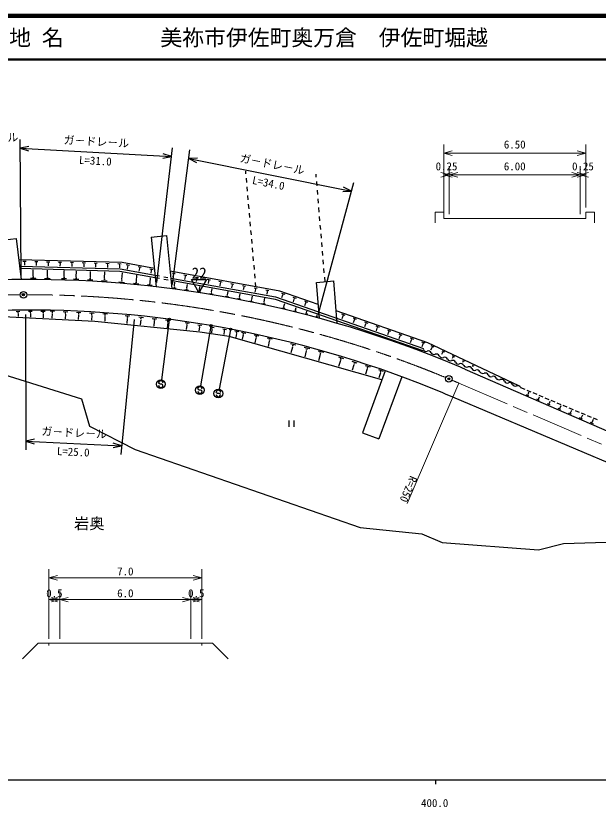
# Model space of a CAD drawing. Units: millimetres, scale not verified, with parts at other scales. Extents: x 40000 to 29818258, y -6773390 to 380000.
# Drawn here: x 371910 to 505290, y 198715 to 380000 of the extents above; entities that cross this region are included whole.
import ezdxf
from ezdxf.enums import TextEntityAlignment as Align

# ---------------------------------------------------------------- set-up
doc = ezdxf.new("R2010")
doc.units = ezdxf.units.MM
doc.header["$LTSCALE"] = 1000
doc.header["$PDMODE"] = 32
doc.header["$PDSIZE"] = 500
doc.linetypes.add('CHAIN', pattern=[18.5, 12, -1.5, 3.5, -1.5])
for name, color, linetype, lineweight in [('S-BGD', 7, 'Continuous', 25), ('S-BMK', 2, 'CHAIN', 13), ('S-BMK-SRVR', 3, 'Continuous', 25), ('S-STR-HTXT', 7, 'Continuous', 13), ('S-STR-STRC', 7, 'Continuous', 25), ('S-TTL', 2, 'Continuous', 140), ('S-TTL-BAND', 7, 'Continuous', 25), ('S-TTL-LINE', 7, 'Continuous', 50)]:
    doc.layers.add(name, color=color, linetype=linetype, lineweight=lineweight)
doc.layers.add('S-TTL-TXT', color=7, linetype='Continuous')
doc.styles.add('@ＭＳ ゴシック', font='')
doc.styles.add('ＭＳ ゴシック', font='')
doc.styles.get('@ＭＳ ゴシック').set_extended_font_data('@MS Gothic')
doc.styles.get('ＭＳ ゴシック').set_extended_font_data('MS Gothic')

msp = doc.modelspace()

# ---------------------------------------------------------------- linework, layer by layer
at = {"layer": 'S-BGD'}
for p, q in [((424622, 343791), (424564, 344442)), ((424798, 341799), (424710, 342795)), ((440735, 343029), (440680, 343691)), ((440901, 341036), (440818, 342033)), ((424974, 339806), (424886, 340803)), ((441068, 339043), (440985, 340040)), ((425150, 337814), (425062, 338810)), ((441235, 337050), (441151, 338047)), ((425327, 335822), (425239, 336818)), ((441401, 335057), (441318, 336054)), ((425503, 333830), (425415, 334826)), ((441568, 333064), (441484, 334061)), ((425679, 331838), (425591, 332834)), ((441734, 331071), (441651, 332068)), ((425855, 329845), (425767, 330841)), ((441901, 329078), (441818, 330075)), ((368029, 328540), (372001, 329018)), ((372001, 329018), (373133, 319602)), ((402945, 329318), (406428, 329661)), ((402945, 329318), (404068, 317914)), ((406428, 329661), (407628, 317475)), ((426032, 327853), (425943, 328849)), ((426208, 325861), (426120, 326857)), ((442067, 327085), (441984, 328082)), ((426384, 323869), (426296, 324865)), ((442234, 325092), (442151, 326088)), ((396264, 323465), (372593, 324095)), ((373548, 323820), (374258, 323801)), ((373810, 323635), (373987, 323630)), ((373871, 323456), (373916, 323455)), ((373894, 323455), (373879, 322889)), ((376258, 323748), (376970, 323729)), ((376520, 323562), (376698, 323558)), ((376582, 323383), (376627, 323381)), ((376604, 323382), (376589, 322813)), ((378970, 323675), (379684, 323656)), ((379233, 323490), (379411, 323485)), ((379295, 323309), (379340, 323308)), ((379317, 323309), (379302, 322736)), ((381684, 323603), (382400, 323584)), ((381948, 323417), (382127, 323412)), ((382010, 323236), (382055, 323235)), ((382032, 323235), (382017, 322660)), ((384400, 323531), (385119, 323512)), ((384665, 323344), (384844, 323339)), ((384727, 323162), (384772, 323161)), ((384750, 323162), (384734, 322583)), ((387118, 323458), (387839, 323439)), ((387384, 323271), (387564, 323266)), ((387447, 323089), (387492, 323088)), ((387469, 323088), (387454, 322506)), ((389839, 323386), (390562, 323367)), ((390105, 323198), (390286, 323193)), ((390168, 323015), (390213, 323014)), ((390191, 323015), (390175, 322429)), ((392562, 323314), (393287, 323294)), ((392829, 323125), (393010, 323120)), ((392892, 322942), (392937, 322941)), ((392915, 322941), (392899, 322352)), ((395287, 323241), (396014, 323222)), ((395555, 323052), (395737, 323047)), ((395618, 322868), (395664, 322867)), ((395641, 322868), (395625, 322275)), ((403654, 322121), (396264, 323465)), ((397210, 323039), (397948, 322905)), ((397453, 322804), (397638, 322771)), ((426560, 321876), (426472, 322873)), ((442401, 323099), (442317, 324095)), ((372758, 322664), (372838, 322669)), ((372758, 322666), (372765, 322666)), ((372818, 322168), (372824, 322169)), ((372824, 322169), (395758, 321521)), ((372838, 322669), (395810, 322020)), ((375888, 320443), (375907, 321832)), ((379134, 320388), (379151, 321740)), ((382956, 320326), (382974, 321641)), ((385751, 320218), (385818, 321533)), ((388980, 320072), (389050, 321442)), ((392246, 319924), (392318, 321350)), ((395758, 321521), (403857, 320063)), ((395810, 322020), (403806, 320581)), ((396221, 319574), (396368, 321159)), ((397512, 322603), (397400, 321988)), ((397489, 322607), (397535, 322599)), ((399915, 322547), (400651, 322413)), ((400216, 322112), (400105, 321501)), ((400158, 322313), (400342, 322279)), ((400193, 322116), (400239, 322108)), ((402619, 322056), (403352, 321922)), ((402919, 321622), (402808, 321014)), ((402860, 321822), (403044, 321789)), ((402896, 321626), (402942, 321618)), ((432367, 316900), (407235, 321470)), ((407672, 321137), (408401, 321004)), ((407912, 320905), (408095, 320871)), ((426736, 319884), (426648, 320880)), ((442567, 321106), (442484, 322102)), ((376507, 319808), (375254, 319824)), ((376041, 320127), (375728, 320131)), ((375928, 320442), (375849, 320443)), ((379740, 319766), (378511, 319782)), ((379283, 320079), (378976, 320083)), ((379172, 320387), (379095, 320388)), ((383551, 319716), (382346, 319731)), ((383103, 320023), (382802, 320027)), ((382994, 320325), (382919, 320326)), ((386330, 319577), (385111, 319640)), ((385888, 319905), (385583, 319921)), ((385789, 320216), (385713, 320220)), ((389576, 319412), (388320, 319476)), ((389121, 319750), (388807, 319766)), ((389019, 320070), (388941, 320074)), ((392859, 319244), (391566, 319310)), ((392391, 319592), (392067, 319609)), ((392286, 319922), (392205, 319926)), ((396358, 319221), (396021, 319253)), ((396263, 319570), (396179, 319578)), ((399550, 319195), (399474, 319202)), ((399512, 319199), (399639, 320570)), ((402665, 318839), (402774, 320005)), ((403806, 320581), (404790, 320404)), ((403857, 320063), (404841, 319886)), ((405774, 320226), (406758, 320049)), ((405825, 319709), (406809, 319532)), ((407386, 319936), (431408, 315611)), ((407437, 319419), (431280, 315126)), ((407970, 320706), (407861, 320105)), ((407948, 320710), (407993, 320702)), ((410369, 320646), (411095, 320514)), ((410666, 320217), (410557, 319619)), ((410608, 320415), (410790, 320382)), ((410643, 320221), (410689, 320213)), ((413063, 320156), (413787, 320025)), ((413359, 319728), (413251, 319134)), ((413302, 319926), (413483, 319893)), ((413337, 319732), (413382, 319724)), ((415755, 319667), (416477, 319536)), ((416050, 319240), (415943, 318650)), ((415993, 319437), (416173, 319404)), ((416028, 319244), (416073, 319236)), ((418444, 319178), (419164, 319047)), ((440741, 318946), (444727, 319279)), ((442734, 319113), (442650, 320109)), ((445540, 309545), (444727, 319279)), ((396833, 318837), (395483, 318962)), ((400061, 318537), (398850, 318649)), ((399635, 318882), (399333, 318910)), ((403155, 318250), (402076, 318350)), ((402775, 318557), (402505, 318582)), ((402699, 318836), (402632, 318842)), ((407693, 317718), (408622, 317575)), ((408077, 317897), (408309, 317861)), ((408200, 318115), (408258, 318107)), ((408229, 318111), (408365, 318998)), ((410593, 317273), (411484, 317136)), ((410961, 317444), (411184, 317410)), ((411079, 317654), (411135, 317646)), ((411107, 317650), (411234, 318481)), ((413948, 317194), (414067, 317971)), ((416753, 316745), (416864, 317468)), ((418739, 318753), (418632, 318166)), ((418681, 318949), (418861, 318916)), ((418716, 318757), (418761, 318748)), ((421131, 318689), (421849, 318559)), ((421425, 318265), (421319, 317682)), ((421368, 318461), (421547, 318428)), ((421402, 318269), (421447, 318261)), ((423816, 318201), (424531, 318071)), ((424109, 317778), (424003, 317199)), ((424052, 317973), (424230, 317941)), ((424086, 317783), (424131, 317774)), ((426499, 317713), (427211, 317584)), ((426790, 317292), (426685, 316716)), ((426733, 317486), (426912, 317454)), ((426768, 317296), (426812, 317288)), ((426913, 317892), (426825, 318888)), ((441430, 310701), (440741, 318946)), ((413455, 316833), (414310, 316702)), ((413808, 316997), (414022, 316964)), ((413921, 317199), (413975, 317190)), ((416281, 316399), (417099, 316273)), ((416619, 316556), (416824, 316525)), ((416727, 316749), (416779, 316741)), ((419893, 315801), (420679, 315641)), ((420228, 315938), (420424, 315898)), ((420341, 316119), (420391, 316109)), ((420366, 316114), (420508, 316812)), ((423109, 315571), (423160, 315561)), ((423135, 315566), (423287, 316311)), ((425936, 315012), (426097, 315805)), ((429179, 317226), (429889, 317097)), ((429469, 316806), (429365, 316233)), ((429413, 317000), (429590, 316968)), ((429447, 316810), (429491, 316802)), ((431408, 315611), (465258, 303790)), ((441168, 313832), (432367, 316900)), ((432769, 316495), (433492, 316243)), ((433004, 316008), (432791, 315395)), ((432977, 316220), (433158, 316157)), ((432982, 316015), (433027, 316000)), ((435381, 315585), (436103, 315333)), ((422643, 315241), (423460, 315074)), ((422991, 315383), (423195, 315341)), ((425425, 314674), (426274, 314501)), ((425786, 314821), (425999, 314778)), ((425909, 315017), (425962, 315007)), ((428238, 314100), (429120, 313921)), ((428614, 314253), (428834, 314208)), ((428741, 314457), (428796, 314446)), ((428769, 314451), (428941, 315294)), ((431280, 315126), (465093, 303318)), ((433328, 313419), (433496, 314089)), ((435616, 315097), (435403, 314486)), ((435589, 315310), (435769, 315247)), ((435593, 315105), (435638, 315090)), ((437992, 314674), (438714, 314423)), ((438227, 314187), (438014, 313577)), ((438199, 314399), (438380, 314336)), ((438204, 314195), (438249, 314180)), ((372809, 312231), (372003, 312223)), ((372509, 312027), (372308, 312025)), ((372436, 311824), (372385, 311824)), ((372411, 311824), (372418, 311140)), ((375690, 312262), (374795, 312253)), ((375357, 312035), (375133, 312033)), ((375275, 311811), (375219, 311810)), ((378660, 312295), (377675, 312284)), ((378293, 312044), (378047, 312041)), ((380768, 312256), (379751, 312305)), ((380374, 312020), (380120, 312033)), ((383784, 312108), (382765, 312158)), ((383389, 311872), (383135, 311885)), ((386804, 311961), (385781, 312011)), ((389826, 311813), (388801, 311863)), ((432831, 313122), (433625, 312922)), ((433179, 313246), (433377, 313196)), ((433303, 313425), (433353, 313413)), ((435547, 312439), (436218, 312270)), ((435841, 312544), (436009, 312501)), ((435946, 312696), (435988, 312685)), ((435967, 312690), (436091, 313183)), ((438386, 311872), (438525, 311838)), ((438473, 311998), (438507, 311989)), ((438490, 311994), (438571, 312316)), ((466263, 305082), (445303, 312390)), ((390000, 310000), (369001, 311036)), ((375247, 311810), (375256, 310996)), ((378203, 311797), (378142, 311796)), ((378173, 311796), (378183, 310848)), ((380234, 311772), (380184, 310747)), ((380266, 311771), (380203, 311774)), ((383250, 311624), (383199, 310595)), ((383281, 311622), (383218, 311625)), ((386408, 311724), (386152, 311737)), ((386268, 311475), (386217, 310442)), ((386299, 311473), (386236, 311476)), ((389429, 311576), (389173, 311588)), ((389288, 311326), (389237, 310289)), ((389320, 311324), (389256, 311327)), ((414077, 307540), (390000, 310000)), ((392909, 311663), (391809, 311716)), ((392483, 311408), (392208, 311421)), ((392332, 311140), (392277, 310018)), ((392366, 311138), (392297, 311141)), ((398059, 311170), (396948, 311290)), ((397444, 310675), (397318, 309504)), ((397612, 310938), (397335, 310967)), ((397479, 310671), (397409, 310679)), ((401151, 310838), (400049, 310957)), ((400541, 310346), (400416, 309187)), ((400708, 310607), (400432, 310637)), ((400575, 310343), (400506, 310350)), ((404235, 310507), (403141, 310624)), ((403629, 310018), (403506, 308872)), ((403795, 310277), (403522, 310307)), ((403663, 310015), (403595, 310022)), ((407311, 310176), (406225, 310293)), ((438143, 311786), (438698, 311646)), ((440625, 311162), (441068, 311050)), ((440819, 311231), (440930, 311203)), ((440889, 311331), (440916, 311324)), ((440902, 311328), (440943, 311488)), ((446537, 311695), (447264, 311441)), ((446774, 311204), (446558, 310585)), ((446746, 311418), (446928, 311354)), ((446751, 311212), (446797, 311196)), ((449153, 310783), (449881, 310529)), ((449390, 310292), (449174, 309672)), ((449363, 310506), (449545, 310442)), ((449367, 310300), (449413, 310284)), ((406710, 309692), (406588, 308557)), ((406875, 309948), (406603, 309978)), ((406744, 309688), (406676, 309695)), ((411649, 309505), (410682, 309668)), ((411084, 309103), (410917, 308114)), ((411246, 309324), (411004, 309365)), ((411114, 309098), (411054, 309108)), ((414509, 309022), (413631, 309170)), ((413996, 308657), (413853, 307814)), ((414143, 308858), (413923, 308895)), ((414023, 308653), (413968, 308662)), ((417338, 308544), (416484, 308688)), ((416839, 308189), (416705, 307394)), ((416982, 308384), (416768, 308420)), ((416866, 308184), (416812, 308193)), ((420144, 308070), (419314, 308210)), ((451770, 309870), (452498, 309616)), ((452007, 309379), (451790, 308758)), ((451979, 309593), (452162, 309529)), ((451984, 309387), (452030, 309371)), ((454387, 308958), (455116, 308704)), ((454624, 308466), (454408, 307844)), ((454597, 308680), (454779, 308617)), ((454602, 308474), (454647, 308458)), ((420779, 306523), (414077, 307540)), ((419659, 307725), (419530, 306965)), ((419797, 307915), (419590, 307950)), ((419685, 307720), (419633, 307729)), ((455766, 296621), (420779, 306523)), ((423023, 307583), (422091, 307741)), ((422478, 307196), (422334, 306341)), ((422634, 307409), (422401, 307449)), ((422507, 307191), (422449, 307201)), ((424556, 307264), (423581, 307478)), ((423962, 306884), (423755, 305940)), ((424137, 307101), (423893, 307154)), ((423992, 306877), (423931, 306891)), ((427558, 306606), (426493, 306839)), ((427100, 306427), (426834, 306486)), ((457005, 308045), (457735, 307791)), ((457243, 307553), (457025, 306930)), ((457215, 307767), (457397, 307703)), ((457220, 307561), (457265, 307545)), ((459623, 307132), (460354, 306877)), ((459861, 306639), (459644, 306015)), ((459834, 306854), (460016, 306790)), ((459838, 306647), (459884, 306631)), ((345915, 305136), (386943, 292287)), ((426909, 306190), (426673, 305114)), ((426942, 306183), (426876, 306198)), ((430651, 305927), (429494, 306181)), ((429946, 305476), (429680, 304263)), ((430154, 305733), (429864, 305797)), ((429982, 305468), (429910, 305484)), ((436055, 304553), (434839, 304874)), ((462243, 306219), (462974, 305964)), ((462481, 305726), (462263, 305101)), ((462453, 305940), (462636, 305877)), ((462458, 305734), (462504, 305718)), ((464862, 305305), (465594, 305050)), ((465101, 304812), (464883, 304186)), ((465073, 305027), (465256, 304963)), ((465078, 304820), (465124, 304804)), ((487146, 295212), (466263, 305082)), ((435286, 304105), (434935, 302776)), ((435519, 304369), (435215, 304450)), ((435324, 304095), (435248, 304116)), ((439227, 303716), (437983, 304044)), ((438441, 303258), (438079, 301887)), ((438678, 303528), (438367, 303610)), ((438479, 303248), (438402, 303268)), ((442427, 302871), (441155, 303207)), ((441866, 302679), (441548, 302763)), ((467169, 303959), (466910, 303410)), ((466989, 304462), (467672, 304139)), ((467148, 303969), (467190, 303949)), ((467164, 304170), (467335, 304090)), ((469626, 302850), (469425, 302425)), ((469468, 303290), (470067, 303008)), ((469607, 302859), (469645, 302841)), ((469622, 303035), (469772, 302964)), ((441623, 302403), (441250, 300989)), ((441663, 302392), (441583, 302413)), ((446263, 301040), (445831, 299693)), ((447056, 301449), (445854, 301834)), ((446509, 301293), (446209, 301389)), ((446300, 301028), (446225, 301052)), ((472001, 301777), (471857, 301472)), ((471865, 302158), (472382, 301914)), ((471985, 301785), (472017, 301770)), ((471998, 301937), (472127, 301876)), ((474181, 301063), (474619, 300856)), ((449361, 300076), (448955, 298809)), ((450120, 300466), (448971, 300835)), ((449597, 300317), (449310, 300409)), ((449397, 300064), (449325, 300088)), ((452407, 299128), (452026, 297939)), ((453131, 299501), (452034, 299853)), ((452632, 299359), (452357, 299447)), ((452441, 299117), (452372, 299139)), ((474296, 300741), (474207, 300551)), ((474283, 300747), (474310, 300734)), ((474293, 300876), (474403, 300824)), ((476420, 300005), (476781, 299834)), ((476515, 299739), (476478, 299661)), ((476504, 299744), (476526, 299733)), ((476513, 299851), (476603, 299808)), ((456525, 298676), (451280, 284483)), ((460288, 297319), (455032, 283096)), ((455400, 298197), (455044, 297085)), ((456091, 298552), (455045, 298888)), ((455615, 298416), (455353, 298500)), ((455433, 298186), (455367, 298207)), ((474771, 299063), (522820, 278191)), ((487539, 294844), (488462, 294458)), ((488923, 294264), (489845, 293877)), ((489282, 293373), (489454, 293770)), ((490306, 293684), (491228, 293297)), ((386943, 292287), (388771, 286029)), ((520466, 272128), (472020, 292651)), ((489444, 292962), (488871, 293211)), ((489291, 293199), (489148, 293261)), ((489300, 293365), (489264, 293381)), ((491865, 291910), (491276, 292166)), ((491708, 292153), (491561, 292217)), ((491717, 292324), (491680, 292340)), ((491689, 293104), (492611, 292717)), ((491698, 292332), (491881, 292752)), ((493072, 292523), (493994, 292137)), ((494455, 291943), (495378, 291556)), ((494301, 290852), (493697, 291114)), ((494140, 291101), (493989, 291167)), ((494149, 291277), (494111, 291293)), ((494130, 291285), (494322, 291728)), ((495839, 291363), (496761, 290976)), ((496587, 290043), (496432, 290110)), ((496596, 290223), (496558, 290240)), ((496577, 290231), (496779, 290697)), ((497222, 290783), (498144, 290396)), ((498605, 290202), (499527, 289815)), ((496752, 289787), (496133, 290056)), ((499219, 288716), (498584, 288991)), ((499050, 288978), (498891, 289047)), ((499059, 289162), (499020, 289179)), ((499039, 289171), (499252, 289660)), ((499988, 289622), (500910, 289235)), ((501372, 289042), (502294, 288655)), ((501517, 288104), (501740, 288616)), ((502755, 288462), (503677, 288075)), ((434434, 287332), (434434, 285832)), ((435559, 287332), (435559, 285832)), ((501701, 287637), (501051, 287920)), ((501528, 287906), (501366, 287976)), ((501538, 288095), (501497, 288113)), ((504199, 286552), (503534, 286842)), ((504022, 286827), (503856, 286899)), ((504032, 287021), (503990, 287039)), ((504011, 287030), (504244, 287566)), ((504138, 287881), (505060, 287494)), ((388771, 286029), (399248, 280685)), ((451280, 284483), (455032, 283096)), ((399248, 280685), (450787, 262755)), ((450787, 262755), (464920, 261349)), ((464920, 261349), (469561, 259310)), ((469561, 259310), (491639, 257693)), ((497335, 259099), (513553, 259676)), ((491639, 257693), (497335, 259099))]:
    msp.add_line(p, q, dxfattribs=at)
for centre, radius, start, end in [((373351, 65982), 253621, 89.93712, 99.56309), ((374835, 66105), 253500, 67.35441, 90.27266), ((376319, 66246), 246370, 90.61773, 100.24373), ((374835, 66105), 246500, 67.35441, 90.27266), ((465832, 303862), 725, 205.1192, 292.32484), ((466383, 302520), 725, 25.1192, 112.32484), ((467696, 303136), 725, 205.1192, 292.32484), ((468246, 301795), 725, 25.1192, 112.32484), ((469559, 302410), 725, 205.1192, 292.32484), ((470110, 301069), 725, 25.1192, 112.32484), ((471423, 301684), 725, 205.1192, 292.32484), ((471974, 300343), 725, 25.1192, 112.32484), ((375862, 71298), 248314, 66.52686, 67.11175), ((473287, 300958), 725, 205.1192, 292.32484), ((473837, 299617), 725, 25.1192, 112.32484), ((475150, 300233), 725, 205.1192, 292.32484), ((475701, 298891), 725, 25.1192, 112.32484), ((477014, 299507), 725, 205.1192, 292.32484), ((477565, 298166), 725, 25.1192, 112.32484), ((478878, 298781), 725, 205.1192, 292.32484), ((479428, 297440), 725, 25.1192, 112.32484), ((480741, 298055), 725, 205.1192, 292.32484), ((481292, 296714), 725, 25.1192, 112.32484), ((482605, 297330), 725, 205.1192, 292.32484), ((483156, 295988), 725, 25.1192, 112.32484), ((484468, 296604), 725, 205.1192, 292.32484), ((485019, 295262), 725, 25.1192, 112.32484), ((486332, 295878), 725, 205.1192, 292.32484), ((486883, 294537), 725, 25.1192, 112.32484), ((373764, 60687), 251915, 67.04331, 67.60394)]:
    msp.add_arc(centre, radius, start, end, dxfattribs=at)
at = {"layer": 'S-BMK'}
msp.add_line((473395, 295857), (529914, 271611), dxfattribs=at)
for start, end in [(90.44455, 100.52031), (67.52629, 90.10077), (66.78148, 67.18252)]:
    msp.add_arc((374835, 66105), 250000, start, end, dxfattribs=at)
at = {"layer": 'S-BMK-SRVR'}
for centre in [(373646, 316102), (471093, 296831)]:
    msp.add_circle(centre, 750, dxfattribs=at)
for p in [(373646, 316102), (471093, 296831)]:
    msp.add_point(p, dxfattribs=at)
at = {"layer": 'S-STR-HTXT'}
for p, q in [((469931, 333557), (469931, 350557)), ((502431, 336057), (502431, 350557)), ((471862, 349075), (469931, 348557)), ((469931, 348557), (502431, 348557)), ((469931, 348557), (471862, 348039)), ((502431, 348557), (500499, 349075)), ((500499, 348039), (502431, 348557)), ((471181, 334557), (471181, 345557)), ((501181, 334557), (501181, 345557)), ((471181, 343557), (469249, 344075)), ((469249, 343039), (471181, 343557)), ((471862, 344075), (469931, 343557)), ((469931, 343557), (471181, 343557)), ((469931, 343557), (471862, 343039)), ((473112, 344075), (471181, 343557)), ((471181, 343557), (501181, 343557)), ((471181, 343557), (473112, 343039)), ((501181, 343557), (499249, 344075)), ((499249, 343039), (501181, 343557)), ((502431, 343557), (500499, 344075)), ((500499, 343039), (502431, 343557)), ((503112, 344075), (501181, 343557)), ((501181, 343557), (502431, 343557)), ((501181, 343557), (503112, 343039)), ((467931, 335057), (469931, 335057)), ((467931, 335057), (467931, 332557)), ((502431, 333557), (502431, 335057)), ((502431, 335057), (504431, 335057)), ((504431, 335057), (504431, 332557)), ((469931, 333557), (471181, 333557)), ((471181, 333557), (501181, 333557)), ((501181, 333557), (502431, 333557)), ((473395, 295857), (461568, 268287)), ((379492, 237257), (379492, 253257)), ((414492, 237257), (414492, 253257)), ((381424, 251774), (379492, 251257)), ((379492, 251257), (414492, 251257)), ((379492, 251257), (381424, 250739)), ((414492, 251257), (412560, 251774)), ((412560, 250739), (414492, 251257)), ((381424, 246774), (379492, 246257)), ((381992, 246257), (380060, 246774)), ((381992, 237257), (381992, 248257)), ((383924, 246774), (381992, 246257)), ((411992, 246257), (410060, 246774)), ((411992, 237257), (411992, 248257)), ((413924, 246774), (411992, 246257)), ((414492, 246257), (412560, 246774)), ((379492, 246257), (381992, 246257)), ((379492, 246257), (381424, 245739)), ((380060, 245739), (381992, 246257)), ((381992, 246257), (411992, 246257)), ((381992, 246257), (383924, 245739)), ((410060, 245739), (411992, 246257)), ((411992, 246257), (414492, 246257)), ((411992, 246257), (413924, 245739)), ((412560, 245739), (414492, 246257)), ((376992, 236257), (373456, 232721)), ((376992, 236257), (379492, 236257)), ((379492, 236257), (381992, 236257)), ((379492, 236257), (379492, 235757)), ((381992, 236257), (411992, 236257)), ((411992, 236257), (414492, 236257)), ((414492, 236257), (414492, 235757)), ((414492, 236257), (416992, 236257)), ((416992, 236257), (420528, 232721))]:
    msp.add_line(p, q, dxfattribs=at)
at = {"layer": 'S-STR-STRC'}
for p, q in [((373126, 320595), (372918, 351658)), ((374888, 350069), (372931, 349658)), ((372931, 349658), (407535, 347772)), ((372931, 349658), (374832, 349036)), ((404184, 318907), (407765, 349759)), ((407535, 347772), (405634, 348394)), ((407758, 318467), (411777, 349273)), ((405577, 347361), (407535, 347772)), ((413514, 347420), (411518, 347290)), ((411518, 347290), (448789, 339859)), ((411518, 347290), (413311, 346405)), ((441208, 311798), (449310, 341790)), ((446793, 339729), (448789, 339859)), ((448789, 339859), (446995, 340745)), ((413857, 316584), (412125, 319584)), ((412125, 319584), (415590, 319584)), ((415590, 319584), (413857, 316584)), ((374109, 311604), (374201, 280564)), ((398979, 310415), (395925, 279513)), ((407059, 310338), (405248, 296607)), ((416588, 308891), (414240, 295241)), ((421076, 308076), (418476, 294473)), ((404722, 295756), (404622, 295874)), ((404967, 295617), (404722, 295756)), ((405267, 295615), (404967, 295617)), ((405512, 295503), (405267, 295615)), ((405618, 295367), (405512, 295503)), ((413676, 294396), (413576, 294514)), ((413921, 294257), (413676, 294396)), ((414221, 294255), (413921, 294257)), ((414466, 294143), (414221, 294255)), ((414572, 294007), (414466, 294143)), ((417893, 293631), (417794, 293749)), ((418138, 293491), (417893, 293631)), ((418439, 293489), (418138, 293491)), ((418684, 293377), (418439, 293489)), ((418790, 293241), (418684, 293377)), ((376150, 282988), (374195, 282564)), ((374195, 282564), (396122, 281503)), ((374195, 282564), (376099, 281954)), ((394167, 281079), (396122, 281503)), ((396122, 281503), (394217, 282113))]:
    msp.add_line(p, q, dxfattribs=at)
for centre, radius in [((407079, 310487), 150), ((407079, 310487), 120), ((407079, 310487), 90), ((407079, 310487), 60), ((407079, 310487), 30), ((416613, 309039), 150), ((416613, 309039), 120), ((416613, 309039), 90), ((416613, 309039), 60), ((416613, 309039), 30), ((421104, 308224), 150), ((421104, 308224), 120), ((421104, 308224), 90), ((421104, 308224), 60), ((421104, 308224), 30), ((405117, 295616), 1000), ((414071, 294256), 1000), ((418289, 293490), 1000)]:
    msp.add_circle(centre, radius, dxfattribs=at)
for centre, start, end in [((405122, 295871), 359.55488, 179.55488), ((405118, 295371), 179.55488, 359.55488), ((414072, 294011), 179.55488, 359.55488), ((414076, 294511), 359.55488, 179.55488), ((418294, 293745), 359.55488, 179.55488), ((418290, 293245), 179.55488, 359.55488)]:
    msp.add_arc(centre, 500, start, end, dxfattribs=at)
for p in [(407079, 310487), (416613, 309039), (421104, 308224)]:
    msp.add_point(p, dxfattribs=at)
at = {"layer": 'S-TTL'}
msp.add_line((680000, 380000), (40000, 380000), dxfattribs=at)
at = {"layer": 'S-TTL-BAND'}
for p, q in [((40000, 205000), (579000, 205000)), ((468000, 205000), (468000, 204000))]:
    msp.add_line(p, q, dxfattribs=at)
at = {"layer": 'S-TTL-LINE'}
msp.add_line((40000, 370000), (680000, 370000), dxfattribs=at)

# ---------------------------------------------------------------- texts
at = {"layer": 'S-BGD', "style": 'ＭＳ ゴシック'}
msp.add_text('岩奥', height=2566, dxfattribs=at).set_placement((385234, 263710), align=Align.MIDDLE_LEFT)
at = {"layer": 'S-STR-HTXT', "style": 'ＭＳ ゴシック'}
for s, p in [('6.50', (486181, 349057)), ('0.25', (470556, 344057)), ('6.00', (486181, 344057)), ('0.25', (501806, 344057)), ('7.0', (396992, 251257)), ('0.5', (380742, 246257)), ('6.0', (396992, 246257)), ('0.5', (413242, 246257))]:
    msp.add_text(s, height=1833, dxfattribs=at).set_placement(p, align=Align.BOTTOM_CENTER)
msp.add_text('R=250', height=1833, rotation=246.781, dxfattribs=at).set_placement((461734, 275016), align=Align.BOTTOM_LEFT)
at = {"layer": 'S-STR-STRC', "style": 'ＭＳ ゴシック'}
for rotation, p in [(1.972, (365042, 350480)), (356.881, (390287, 349714)), (348.725, (430349, 344555)), (357.228, (385207, 283033))]:
    msp.add_text('ガ－ドレ－ル', height=1833, rotation=rotation, dxfattribs=at).set_placement(p, align=Align.BOTTOM_CENTER)
at = {"layer": 'S-STR-STRC', "style": '@ＭＳ ゴシック'}
for s, rotation, p in [('L=31.0', 356.881, (390178, 347717)), ('L=34.0', 348.725, (429958, 342594)), ('L=25.0', 357.228, (385110, 281035))]:
    msp.add_text(s, height=1833, rotation=rotation, dxfattribs=at).set_placement(p, align=Align.TOP_CENTER)
at = {"layer": 'S-STR-STRC', "style": 'ＭＳ ゴシック'}
msp.add_text('22', height=2566, dxfattribs=at).set_placement((413904, 321065), align=Align.MIDDLE_CENTER)
at = {"layer": 'S-TTL-BAND', "style": 'ＭＳ ゴシック'}
msp.add_text('400.0', height=1833, dxfattribs=at).set_placement((467844, 198195), align=Align.BOTTOM_CENTER)
at = {"layer": 'S-TTL-TXT', "style": 'ＭＳ ゴシック'}
for s, p in [('地 名', (370380, 375000)), ('美祢市伊佐町奥万倉\u3000伊佐町堀越', (405024, 375000))]:
    msp.add_text(s, height=3666, dxfattribs=at).set_placement(p, align=Align.MIDDLE_LEFT)

doc.saveas('drawing.dxf')
